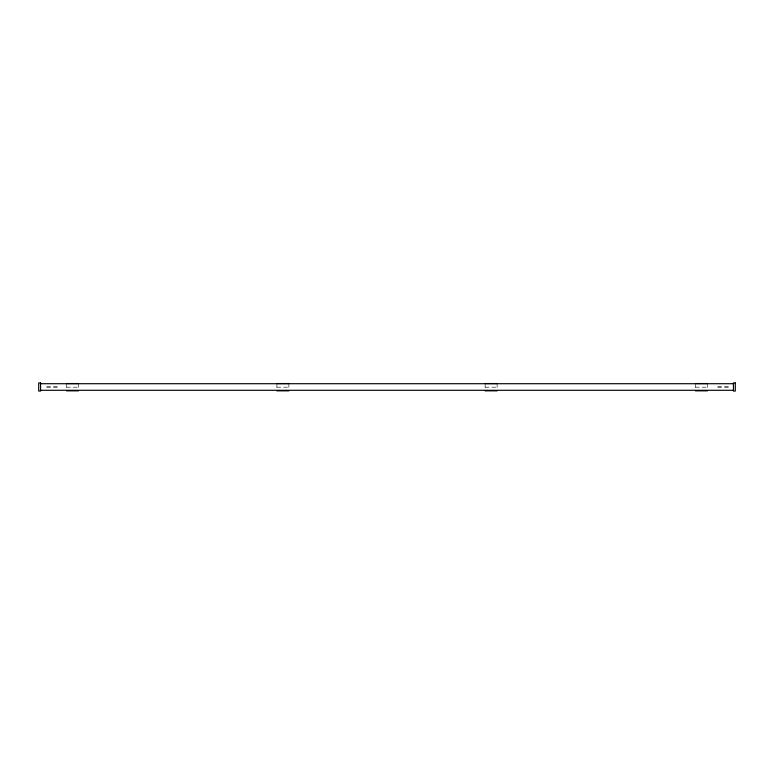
<?xml version="1.0" encoding="UTF-8"?>
<svg xmlns="http://www.w3.org/2000/svg" width="774" height="774" viewBox="0 0 774 774"><rect width="100%" height="100%" fill="white"/><g stroke="black" fill="none" stroke-linecap="round" stroke-linejoin="round"><path stroke-width="0.58" stroke-dasharray="3.87 2.9" d="M66.554 387.193L78.532 387.193M276.889 387.193L288.866 387.193M485.134 387.193L497.111 387.193M695.468 387.193L707.446 387.193M707.446 383.556L707.446 390.841M695.468 383.556L695.468 390.841M497.111 383.556L497.111 390.841M485.134 383.556L485.134 390.841M288.866 383.556L288.866 390.841M276.889 383.556L276.889 390.841M78.532 383.556L78.532 390.841M66.554 383.556L66.554 390.841M57.276 386.536L45.666 386.536L45.666 387.464L57.276 387.464L57.276 386.536M728.334 386.536L716.724 386.536L716.724 387.464L728.334 387.464L728.334 386.536"/><path stroke-width="1.16" d="M66.554 383.556L78.532 383.556M276.889 383.556L288.866 383.556M485.134 383.556L497.111 383.556M695.468 383.556L707.446 383.556M40.558 383.711L733.442 383.711M40.558 390.289L733.442 390.289M66.554 390.841L78.532 390.841M276.889 390.841L288.866 390.841M485.134 390.841L497.111 390.841M695.468 390.841L707.446 390.841M40.558 382.937L38.7 382.937L38.7 391.063L40.558 391.054L40.558 382.937M735.3 382.937L733.442 382.937L733.442 391.063L735.3 391.054L735.3 382.937"/></g></svg>
